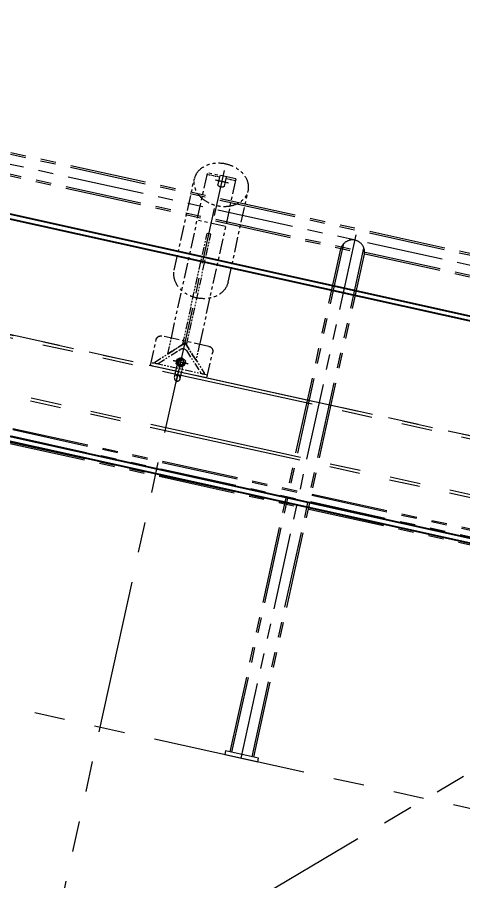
# Model space of a CAD drawing. Header units: millimetres. Extents: x -243837 to -5443, y 40 to 285140.
# Drawn here: x -143041 to -142118, y 114257 to 116047 of the extents above; entities that cross this region are included whole.
import ezdxf

# ---------------------------------------------------------------- set-up
doc = ezdxf.new("R2010")
doc.units = ezdxf.units.MM
for name, pattern in [('CENTER', [50.8, 31.75, -6.35, 6.35, -6.35]), ('CENTER2', [1.125, 0.75, -0.125, 0.125, -0.125]), ('HIDDEN', [0.375, 0.25, -0.125]), ('PHANTOM', [63.5, 31.75, -6.35, 6.35, -6.35, 6.35, -6.35])]:
    doc.linetypes.add(name, pattern=pattern)
doc.layers.add('0-45-GRID MARKS', color=6, linetype='Continuous')
for name, color, linetype, lineweight in [('CEN', 1, 'CENTER', 9), ('OBJECT R', 3, 'Continuous', 25), ('PHANTAM', 21, 'PHANTOM', 0), ('phantom', 4, 'PHANTOM', 5), ('R-OBJECT', 2, 'Continuous', 20)]:
    doc.layers.add(name, color=color, linetype=linetype, lineweight=lineweight)
doc.styles.add('KA', font='romans.shx', dxfattribs={"width": 0.7})
doc.dimstyles.new('rakesh', dxfattribs={"dimscale": 160, "dimtxt": 2.5, "dimasz": 1, "dimexe": 0.8, "dimexo": 0.8, "dimgap": 1, "dimtad": 1, "dimdec": 0, "dimzin": 0, "dimdsep": 46, "dimtxsty": 'KA', "dimblk": 'OBLIQUE', "dimcen": 1.5, "dimclrd": 1, "dimclre": 1, "dimclrt": 2, "dimadec": 0, "dimazin": 0, "dimtfac": 1, "dimtdec": 0, "dimtmove": 0, "dimatfit": 2, "dimfxl": 0, "dimtolj": 1, "dimtzin": 0, "dimlwd": -1, "dimlwe": -1, "dimarcsym": 1})
doc.dimstyles.new('rakesh$0', dxfattribs={"dimscale": 160, "dimtxt": 2.5, "dimasz": 1, "dimexe": 0.8, "dimexo": 0.8, "dimgap": 1, "dimtad": 1, "dimdec": 0, "dimzin": 0, "dimdsep": 46, "dimtxsty": 'KA', "dimblk": 'OBLIQUE', "dimcen": 1.5, "dimclrd": 1, "dimclre": 1, "dimclrt": 2, "dimadec": 0, "dimazin": 0, "dimtfac": 1, "dimtdec": 0, "dimtmove": 0, "dimatfit": 2, "dimfxl": 1, "dimtolj": 1, "dimtzin": 0, "dimlwd": -1, "dimlwe": -1, "dimarcsym": 1})

# ---------------------------------------------------------------- blocks, each defined once
blk = doc.blocks.new('_Oblique')
at = {"color": 0, "linetype": 'ByBlock', "lineweight": -2}
blk.add_line((-0.5, -0.5), (0.5, 0.5), dxfattribs=at)
blk = doc.blocks.new('*D224')
at = {"layer": 'DEFPOINTS', "color": 0, "ltscale": 10, "transparency": 16777216}
for p in [(-106760.2, 129714.9), (-190510.6, 125814.8, -169.4), (-106760.2, 110177.3)]:
    blk.add_point(p, dxfattribs=at)
at = {"layer": 'R-OBJECT', "color": 1, "ltscale": 10, "transparency": 16777216}
for p, q in [((-190510.6, 125942.8), (-190510.6, 129906.9)), ((-106760.2, 110305.3), (-106760.2, 129906.9)), ((-190510.6, 129714.9), (-106760.2, 129714.9))]:
    blk.add_line(p, q, dxfattribs=at)
at = {"layer": 'R-OBJECT', "color": 1, "ltscale": 10, "transparency": 16777216, "xscale": 160, "yscale": 160, "zscale": 160, "rotation": 180}
blk.add_blockref('_Oblique', (-190510.6, 129714.9), dxfattribs=at)
at = {"layer": 'R-OBJECT', "color": 1, "ltscale": 10, "transparency": 16777216, "xscale": 160, "yscale": 160, "zscale": 160}
blk.add_blockref('_Oblique', (-106760.2, 129714.9), dxfattribs=at)
at = {"layer": 'R-OBJECT', "color": 2, "ltscale": 10, "transparency": 16777216, "insert": (-148635.4, 130179.7), "char_height": 400, "attachment_point": 5, "style": 'KA'}
blk.add_mtext('\\A1;83750 (HORIZONTAL PULLEY CRS.)', dxfattribs=at)
blk = doc.blocks.new('*D228')
at = {"layer": 'DEFPOINTS', "color": 0, "ltscale": 10, "transparency": 16777216}
for p in [(-191009.9, 127989.4), (-191009.9, 115545.1, -13.1), (-108009.9, 113403.9)]:
    blk.add_point(p, dxfattribs=at)
at = {"layer": 'R-OBJECT', "color": 1, "ltscale": 10, "transparency": 16777216}
for p, q in [((-191009.9, 115673.1), (-191009.9, 128181.4)), ((-108009.9, 113531.9), (-108009.9, 128181.4)), ((-108009.9, 127989.4), (-191009.9, 127989.4))]:
    blk.add_line(p, q, dxfattribs=at)
at = {"layer": 'R-OBJECT', "color": 1, "ltscale": 10, "transparency": 16777216, "xscale": 160, "yscale": 160, "zscale": 160, "rotation": 180}
blk.add_blockref('_Oblique', (-191009.9, 127989.4), dxfattribs=at)
at = {"layer": 'R-OBJECT', "color": 1, "ltscale": 10, "transparency": 16777216, "xscale": 160, "yscale": 160, "zscale": 160}
blk.add_blockref('_Oblique', (-108009.9, 127989.4), dxfattribs=at)
at = {"layer": 'R-OBJECT', "color": 2, "ltscale": 10, "transparency": 16777216, "insert": (-149509.9, 128349.4), "char_height": 400, "attachment_point": 5, "style": 'KA'}
blk.add_mtext('\\A1;83000', dxfattribs=at)
blk = doc.blocks.new('A$C6E1B1562')
at = {"layer": 'PHANTAM', "ltscale": 10}
for p, q in [((-8825.7, 1400, 0), (8974.3, 1400, 0)), ((-0.7, 0), (-0.7, 1400)), ((1499.3, 1400), (0, 0)), ((-8775.7, 645, 0), (8924.3, 645, 0))]:
    blk.add_line(p, q, dxfattribs=at)
blk = doc.blocks.new('A$C53201525')
at = {"layer": 'PHANTAM', "ltscale": 5}
for p, q in [((17816.6, -2798.6, 0), (96.8, 1129.8, 0)), ((17815.8, -2802.1, 0), (96.1, 1126.3, 0)), ((17811.4, -2822, 0), (91.6, 1106.4, 0)), ((17806.2, -2845.4, 0), (86.4, 1083, 0)), ((17807, -2841.9, 0), (87.2, 1086.5, 0)), ((17695.3, -3345.9, 0), (-24.5, 582.5, 0)), ((17695.8, -3343.3, 0), (-23.9, 585, 0)), ((17689.5, -3372, 0), (-30.3, 556.3, 0)), ((17692.4, -3359, 0), (-27.4, 569.4, 0)), ((17688.9, -3374.6, 0), (-30.9, 553.8, 0)), ((8713.4, -1931.7, 0), (8956.7, -834.4, 0)), ((8690.8, -1918.5, 0), (8921.9, -875.8, 0)), ((8694.3, -1919.3, 0), (8928, -864.9, 0)), ((8736.1, -1928.5, 0), (8969.8, -874.2, 0)), ((8739.6, -1929.3, 0), (8970.7, -886.6, 0))]:
    blk.add_line(p, q, dxfattribs=at)
at = {"layer": 'PHANTAM', "ltscale": 5, "elevation": 0}
blk.add_lwpolyline([(8749.3, -1931.5), (8681, -1916.3), (8679.3, -1924.1), (8747.6, -1939.3)], close=True, dxfattribs=at)
at = {"layer": 'PHANTAM', "ltscale": 5}
blk.add_arc((8946.1, -882.2, 0), 25, 349.8383, 165.1617, dxfattribs=at)
blk = doc.blocks.new('A$C516630c2')
at = {"layer": 'CEN', "linetype": 'CENTER', "ltscale": 5}
for p, q in [((-596.9, -18.4), (-596.9, 76.9)), ((-593.9, -374.5), (-593.9, -4.2))]:
    blk.add_line(p, q, dxfattribs=at)
at = {"layer": 'phantom'}
for p, q in [((-623.9, 64.9), (-623.9, -285.7)), ((-604.1, 45.4), (-604.1, 64.9)), ((-589.6, 64.9), (-589.6, 45.4)), ((-563.9, -285.7), (-563.9, 64.9)), ((-654, -147.5), (-654, 46.5)), ((-539.7, -147.5), (-539.7, 46.5)), ((-623.9, -36.2), (-563.9, -36.2)), ((-643.9, -286.1), (-543.9, -286.1)), ((-653.9, -351.1), (-653.9, -296.1)), ((-533.9, -351.1), (-533.9, -296.1)), ((-653.9, -351.1), (-533.9, -351.1)), ((-599.9, -364.8), (-599.9, -351.1)), ((-587.9, -364.8), (-587.9, -351.1))]:
    blk.add_line(p, q, dxfattribs=at)
at = {"layer": 'phantom', "color": 0}
blk.add_line((-623.9, 64.9), (-563.9, 64.9), dxfattribs=at)
at = {"layer": 'phantom', "ltscale": 0.2}
for p, q in [((-623.9, 60.9), (-604.1, 60.9)), ((-589.6, 60.9), (-563.9, 60.9))]:
    blk.add_line(p, q, dxfattribs=at)
at = {"layer": 'phantom', "color": 1, "linetype": 'CENTER2'}
for p, q in [((-610.5, 53.3), (-583.3, 53.3)), ((-609.8, -331.1), (-578, -331.1))]:
    blk.add_line(p, q, dxfattribs=at)
at = {"layer": 'phantom', "ltscale": 0.5}
for p, q in [((-597.9, -293.5), (-597.9, -58.3)), ((-597.9, -58.3), (-589.9, -58.3)), ((-589.9, -293.5), (-589.9, -58.3)), ((-593.9, -289.9), (-646.9, -342.9)), ((-540.8, -342.9), (-593.9, -289.9)), ((-653.9, -345.1), (-533.9, -345.1))]:
    blk.add_line(p, q, dxfattribs=at)
at = {"layer": 'phantom', "color": 1, "linetype": 'CENTER'}
blk.add_line((-606.4, -331.1), (-581.4, -331.1), dxfattribs=at)
at = {"layer": 'phantom', "linetype": 'HIDDEN'}
for p, q in [((-599.9, -351.1), (-599.9, -331.1)), ((-587.9, -351.1), (-587.9, -331.1))]:
    blk.add_line(p, q, dxfattribs=at)
at = {"layer": 'phantom', "ltscale": 0.5}
blk.add_lwpolyline([(-623.9, -286.1), (-623.9, -319.9), (-593.9, -289.9), (-563.9, -319.9), (-563.9, -286.1)], dxfattribs=at)
blk.add_lwpolyline([(-541.6, -343.6), (-540.8, -342.9), (-541.6, -343.6, -0.414214), (-548.6, -343.6), (-587.5, -304.7, 0.414214), (-600.2, -304.7), (-639.1, -343.6, -0.414214), (-646.2, -343.6), (-646.9, -342.9)], format="xyb", dxfattribs=at)
blk.add_lwpolyline([(-602.5, -336.1), (-593.9, -341.1), (-585.2, -336.1), (-585.2, -326.1), (-593.9, -321.1), (-602.5, -326.1)], close=True, dxfattribs=at)
for radius in [8.66, 7]:
    blk.add_circle((-593.9, -331.1), radius, dxfattribs=at)
at = {"layer": 'phantom'}
for centre in [(-593.9, -331.1), (-593.9, -364.8)]:
    blk.add_circle(centre, 6, dxfattribs=at)
for centre, radius, start, end in [((-596.9, 50.1), 8.66, 213.1588, 326.8412), ((-643.9, -296.1), 10, 90, 180), ((-543.9, -296.1), 10, 0, 90), ((-593.9, -331.1), 5, 160.027, 105.0417)]:
    blk.add_arc(centre, radius, start, end, dxfattribs=at)
blk.add_ellipse((-596.9, 46.5), major_axis=(-57.2, 0), ratio=0.770678, dxfattribs=at)
blk.add_ellipse((-596.9, -147.5), major_axis=(-57.2, 0), ratio=0.805134, start_param=0, end_param=3.141593, dxfattribs=at)

msp = doc.modelspace()

# ---------------------------------------------------------------- linework, layer by layer
at = {"layer": '0-45-GRID MARKS'}
for p, q in [((-190439.78, 126134.02), (-137006.79, 114288.22)), ((-190437.61, 126143.79), (-137004.62, 114297.98)), ((-190437.61, 126143.79), (-137004.62, 114297.98)), ((-186519.69, 124804.04), (-137104.19, 113848.88)), ((-186517.54, 124813.8), (-137102.02, 113858.65))]:
    msp.add_line(p, q, dxfattribs=at)
at = {"layer": 'PHANTAM', "ltscale": 10}
for p, q in [((-151421.67, 117227.85, 0), (-133697.94, 113332.84, 0)), ((-151422.96, 117221.99, 0), (-133699.23, 113326.98, 0)), ((-151448.5, 117105.76, 0), (-133724.77, 113210.75, 0)), ((-151447.21, 117111.62, 0), (-133723.48, 113216.61, 0))]:
    msp.add_line(p, q, dxfattribs=at)

# ---------------------------------------------------------------- block references
for name, p, rotation in [('A$C53201525', (-151294.06, 116426.23, 0), 0.1073270075036499), ('A$C6E1B1562', (-143007.1, 113945.52, 0), 347.6073270075037)]:
    msp.add_blockref(name, p, dxfattribs=dict(rotation=rotation))
at = {"layer": 'OBJECT R', "xscale": -1, "rotation": 347.6055631029651}
msp.add_blockref('A$C516630c2', (-143211.28, 115782.7), dxfattribs=at)

# ---------------------------------------------------------------- dimensions: what is measured, and where the dimension line sits
at = {"layer": 'R-OBJECT', "ltscale": 10}
dim = msp.add_linear_dim(base=(-106760.16, 129714.92), p1=(-190510.55, 125814.78, -169.38), p2=(-106760.16, 110177.28), text='<> (HORIZONTAL PULLEY CRS.)', dimstyle='rakesh', override={"dimexe": 1.2, "dimfxl": 0.18}, dxfattribs=at)
dim.commit()
dim.dimension.update_dxf_attribs({"geometry": '*D224', "text_midpoint": (-148635.36, 130179.68)})
dim = msp.add_linear_dim(base=(-191009.94, 127989.44), p1=(-108009.94, 113403.92), p2=(-191009.94, 115545.14, -13.06), dimstyle='rakesh$0', override={"dimexe": 1.2, "dimfxl": 0.18}, dxfattribs=at)
dim.commit()
dim.dimension.update_dxf_attribs({"geometry": '*D228', "text_midpoint": (-149509.94, 128349.44)})

doc.saveas('drawing.dxf')
